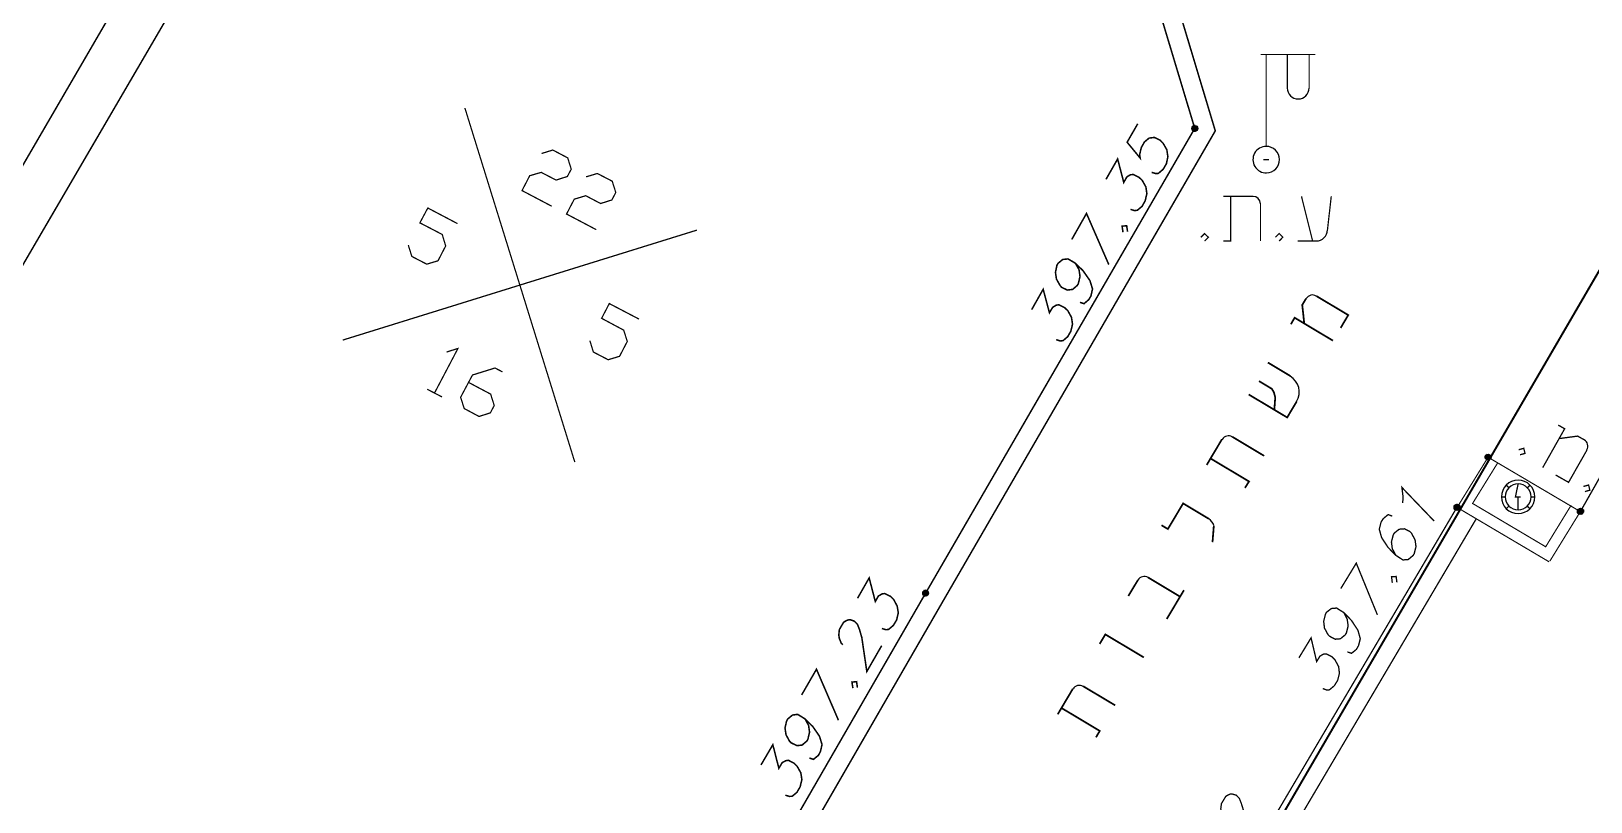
# Model space of a CAD drawing. Extents: x 489 to 720, y 1028 to 1176.
# Drawn here: x 535.36 to 549.33, y 1045.62 to 1052.52 of the extents above; entities that cross this region are included whole.
import ezdxf

# ---------------------------------------------------------------- set-up
doc = ezdxf.new("R2010")
doc.units = 0
doc.header["$MEASUREMENT"] = 0
for name, color, linetype in [('1501-EVEN-SOFA', 7, 'Continuous'), ('1501-GADER-BARZEL', 7, 'Continuous'), ('1501-KIR-BETON', 7, 'Continuous'), ('1501-PILER', 7, 'Continuous'), ('2402', 7, 'Continuous'), ('2410-EVEN-SOFA', 7, 'Continuous'), ('2602-KIR-BETON', 7, 'Continuous'), ('2603-GADER-BARZEL', 7, 'Continuous'), ('4035-PILER', 7, 'Continuous'), ('4402-AM-TEURA', 7, 'Continuous'), ('4610-SHAON-MAIM', 7, 'Continuous'), ('M1602', 7, 'Continuous')]:
    doc.layers.add(name, color=color, linetype=linetype)

msp = doc.modelspace()

# ---------------------------------------------------------------- hatches: boundary and pattern name
at = {"layer": '1501-EVEN-SOFA', "linetype": 'Continuous', "ltscale": 0.045455}
for points in [[(545.761, 1051.666), (545.81, 1051.66), (545.757, 1051.656)], [(545.81, 1051.66), (545.757, 1051.656), (545.81, 1051.65)], [(545.757, 1051.656), (545.81, 1051.65), (545.758, 1051.646)], [(545.81, 1051.65), (545.758, 1051.646), (545.807, 1051.64)], [(545.758, 1051.646), (545.807, 1051.64), (545.763, 1051.637)], [(545.767, 1051.674), (545.804, 1051.67), (545.761, 1051.666)], [(545.804, 1051.67), (545.761, 1051.666), (545.81, 1051.66)], [(545.807, 1051.64), (545.763, 1051.637), (545.8, 1051.632)], [(545.763, 1051.637), (545.8, 1051.632), (545.771, 1051.63)], [(545.777, 1051.679), (545.797, 1051.676), (545.767, 1051.674)], [(545.797, 1051.676), (545.767, 1051.674), (545.804, 1051.67)], [(545.8, 1051.632), (545.771, 1051.63), (545.791, 1051.628)], [(545.771, 1051.63), (545.791, 1051.628), (545.781, 1051.628)], [(545.787, 1051.68), (545.777, 1051.679), (545.797, 1051.676)], [(543.349, 1047.506), (543.395, 1047.48), (543.346, 1047.496)], [(543.395, 1047.48), (543.346, 1047.496), (543.388, 1047.472)], [(543.346, 1047.496), (543.388, 1047.472), (543.347, 1047.485)], [(543.388, 1047.472), (543.347, 1047.485), (543.379, 1047.467)], [(543.347, 1047.485), (543.379, 1047.467), (543.352, 1047.476)], [(543.356, 1047.514), (543.398, 1047.489), (543.349, 1047.506)], [(543.398, 1047.489), (543.349, 1047.506), (543.395, 1047.48)], [(543.379, 1047.467), (543.352, 1047.476), (543.369, 1047.466)], [(543.352, 1047.476), (543.369, 1047.466), (543.358, 1047.47)], [(543.365, 1047.518), (543.397, 1047.499), (543.356, 1047.514)], [(543.397, 1047.499), (543.356, 1047.514), (543.398, 1047.489)], [(543.375, 1047.518), (543.392, 1047.508), (543.365, 1047.518)], [(543.392, 1047.508), (543.365, 1047.518), (543.397, 1047.499)], [(543.386, 1047.515), (543.375, 1047.518), (543.392, 1047.508)]]:
    msp.add_hatch(color=251, dxfattribs=at).paths.add_polyline_path(points, flags=0)
at = {"layer": '1501-GADER-BARZEL', "linetype": 'Continuous', "ltscale": 0.045455}
for points in [[(549.216, 1048.237), (549.216, 1048.216), (549.214, 1048.226)], [(549.222, 1048.245), (549.222, 1048.208), (549.216, 1048.237)], [(549.222, 1048.208), (549.216, 1048.237), (549.216, 1048.216)], [(549.231, 1048.25), (549.231, 1048.203), (549.222, 1048.245)], [(549.231, 1048.203), (549.222, 1048.245), (549.222, 1048.208)], [(549.24, 1048.253), (549.24, 1048.2), (549.231, 1048.25)], [(549.24, 1048.2), (549.231, 1048.25), (549.231, 1048.203)], [(549.25, 1048.25), (549.25, 1048.203), (549.24, 1048.253)], [(549.25, 1048.203), (549.24, 1048.253), (549.24, 1048.2)], [(549.26, 1048.245), (549.26, 1048.208), (549.25, 1048.25)], [(549.26, 1048.208), (549.25, 1048.25), (549.25, 1048.203)], [(549.265, 1048.237), (549.265, 1048.216), (549.26, 1048.245)], [(549.265, 1048.216), (549.26, 1048.245), (549.26, 1048.208)], [(549.267, 1048.226), (549.265, 1048.237), (549.265, 1048.216)]]:
    msp.add_hatch(color=136, dxfattribs=at).paths.add_polyline_path(points, flags=0)
at = {"layer": '1501-KIR-BETON', "linetype": 'Continuous', "ltscale": 0.045455}
for points in [[(548.11, 1048.274), (548.155, 1048.247), (548.106, 1048.264)], [(548.155, 1048.247), (548.106, 1048.264), (548.148, 1048.239)], [(548.106, 1048.264), (548.148, 1048.239), (548.107, 1048.254)], [(548.148, 1048.239), (548.107, 1048.254), (548.139, 1048.234)], [(548.107, 1048.254), (548.139, 1048.234), (548.111, 1048.245)], [(548.116, 1048.282), (548.158, 1048.256), (548.11, 1048.274)], [(548.158, 1048.256), (548.11, 1048.274), (548.155, 1048.247)], [(548.139, 1048.234), (548.111, 1048.245), (548.129, 1048.234)], [(548.111, 1048.245), (548.129, 1048.234), (548.119, 1048.238)], [(548.127, 1048.285), (548.158, 1048.266), (548.116, 1048.282)], [(548.158, 1048.266), (548.116, 1048.282), (548.158, 1048.256)], [(548.137, 1048.287), (548.154, 1048.276), (548.127, 1048.285)], [(548.154, 1048.276), (548.127, 1048.285), (548.158, 1048.266)], [(548.146, 1048.283), (548.137, 1048.287), (548.154, 1048.276)]]:
    msp.add_hatch(color=18, dxfattribs=at).paths.add_polyline_path(points, flags=0)
at = {"layer": '1501-PILER', "linetype": 'Continuous', "ltscale": 0.045455}
for points in [[(548.386, 1048.704), (548.395, 1048.731), (548.385, 1048.714)], [(548.395, 1048.731), (548.385, 1048.714), (548.388, 1048.723)], [(548.389, 1048.695), (548.404, 1048.735), (548.386, 1048.704)], [(548.404, 1048.735), (548.386, 1048.704), (548.395, 1048.731)], [(548.397, 1048.688), (548.414, 1048.735), (548.389, 1048.695)], [(548.414, 1048.735), (548.389, 1048.695), (548.404, 1048.735)], [(548.424, 1048.732), (548.397, 1048.688), (548.414, 1048.735)], [(548.407, 1048.684), (548.424, 1048.732), (548.397, 1048.688)], [(548.432, 1048.725), (548.407, 1048.684), (548.424, 1048.732)], [(548.417, 1048.684), (548.432, 1048.725), (548.407, 1048.684)], [(548.436, 1048.716), (548.417, 1048.684), (548.432, 1048.725)], [(548.427, 1048.689), (548.436, 1048.716), (548.417, 1048.684)], [(548.437, 1048.706), (548.427, 1048.689), (548.436, 1048.716)], [(548.433, 1048.697), (548.437, 1048.706), (548.427, 1048.689)], [(548.11, 1048.272), (548.11, 1048.251), (548.108, 1048.262)], [(548.115, 1048.28), (548.115, 1048.242), (548.11, 1048.272)], [(548.115, 1048.242), (548.11, 1048.272), (548.11, 1048.251)], [(548.124, 1048.285), (548.124, 1048.237), (548.115, 1048.28)], [(548.124, 1048.237), (548.115, 1048.28), (548.115, 1048.242)], [(548.135, 1048.288), (548.135, 1048.235), (548.124, 1048.285)], [(548.135, 1048.235), (548.124, 1048.285), (548.124, 1048.237)], [(548.145, 1048.285), (548.145, 1048.237), (548.135, 1048.288)], [(548.145, 1048.237), (548.135, 1048.288), (548.135, 1048.235)], [(548.153, 1048.28), (548.153, 1048.242), (548.145, 1048.285)], [(548.153, 1048.242), (548.145, 1048.285), (548.145, 1048.237)], [(548.158, 1048.272), (548.158, 1048.251), (548.153, 1048.28)], [(548.158, 1048.251), (548.153, 1048.28), (548.153, 1048.242)], [(548.161, 1048.262), (548.158, 1048.272), (548.158, 1048.251)], [(549.215, 1048.206), (549.23, 1048.247), (549.211, 1048.215)], [(549.23, 1048.247), (549.211, 1048.215), (549.221, 1048.242)], [(549.211, 1048.215), (549.221, 1048.242), (549.211, 1048.225)], [(549.221, 1048.242), (549.211, 1048.225), (549.214, 1048.234)], [(549.223, 1048.199), (549.24, 1048.247), (549.215, 1048.206)], [(549.24, 1048.247), (549.215, 1048.206), (549.23, 1048.247)], [(549.25, 1048.243), (549.223, 1048.199), (549.24, 1048.247)], [(549.233, 1048.196), (549.25, 1048.243), (549.223, 1048.199)], [(549.257, 1048.237), (549.233, 1048.196), (549.25, 1048.243)], [(549.244, 1048.196), (549.257, 1048.237), (549.233, 1048.196)], [(549.262, 1048.228), (549.244, 1048.196), (549.257, 1048.237)], [(549.253, 1048.2), (549.262, 1048.228), (549.244, 1048.196)], [(549.263, 1048.217), (549.253, 1048.2), (549.262, 1048.228)], [(549.26, 1048.208), (549.263, 1048.217), (549.253, 1048.2)]]:
    msp.add_hatch(color=7, dxfattribs=at).paths.add_polyline_path(points, flags=0)

# ---------------------------------------------------------------- linework, layer by layer
at = {"color": 251, "linetype": 'Continuous', "ltscale": 0.045455, "const_width": 0.0138}
for points in [[(545.272, 1051.695), (545.177, 1051.53), (545.294, 1051.388), (545.289, 1051.418), (545.304, 1051.482), (545.332, 1051.532), (545.374, 1051.567), (545.421, 1051.573), (545.473, 1051.548), (545.5, 1051.52), (545.533, 1051.462), (545.542, 1051.4), (545.529, 1051.337), (545.5, 1051.288), (545.457, 1051.251), (545.435, 1051.249), (545.397, 1051.26)], [(544.988, 1051.198), (545.092, 1051.38), (545.147, 1051.17), (545.175, 1051.22), (545.208, 1051.239), (545.232, 1051.241), (545.283, 1051.216), (545.312, 1051.189), (545.345, 1051.13), (545.354, 1051.07), (545.339, 1051.006), (545.311, 1050.956), (545.269, 1050.921), (545.245, 1050.917), (545.207, 1050.929)], [(544.681, 1050.659), (544.813, 1050.892), (545.013, 1050.434)], [(545.14, 1050.724), (545.132, 1050.778), (545.173, 1050.782), (545.181, 1050.729)], [(544.713, 1050.447), (544.746, 1050.389), (544.755, 1050.328), (544.74, 1050.264), (544.731, 1050.248), (544.689, 1050.212), (544.641, 1050.206), (544.59, 1050.231), (544.577, 1050.246), (544.544, 1050.304), (544.535, 1050.364), (544.548, 1050.428), (544.558, 1050.445), (544.6, 1050.48), (544.647, 1050.485), (544.713, 1050.447), (544.783, 1050.378), (544.844, 1050.291), (544.867, 1050.216), (544.853, 1050.153), (544.833, 1050.12), (544.791, 1050.084), (544.754, 1050.096)], [(544.322, 1050.031), (544.425, 1050.213), (544.481, 1050.003), (544.51, 1050.051), (544.542, 1050.071), (544.566, 1050.074), (544.617, 1050.049), (544.646, 1050.021), (544.678, 1049.963), (544.688, 1049.901), (544.673, 1049.838), (544.645, 1049.789), (544.603, 1049.753), (544.579, 1049.75), (544.541, 1049.762)], [(542.631, 1047.03), (542.616, 1047.043), (542.598, 1047.088), (542.594, 1047.118), (542.599, 1047.166), (542.638, 1047.232), (542.671, 1047.25), (542.694, 1047.254), (542.731, 1047.242), (542.76, 1047.214), (542.778, 1047.17), (542.8, 1047.095), (542.845, 1046.79), (542.978, 1047.021)], [(542.261, 1046.58), (542.394, 1046.81), (542.591, 1046.353)], [(542.72, 1046.641), (542.712, 1046.695), (542.753, 1046.699), (542.761, 1046.646)], [(542.291, 1046.366), (542.323, 1046.308), (542.332, 1046.247), (542.317, 1046.183), (542.308, 1046.167), (542.265, 1046.131), (542.219, 1046.126), (542.167, 1046.151), (542.153, 1046.165), (542.121, 1046.224), (542.112, 1046.285), (542.127, 1046.348), (542.137, 1046.365), (542.179, 1046.4), (542.225, 1046.406), (542.291, 1046.366), (542.361, 1046.297), (542.421, 1046.21), (542.444, 1046.135), (542.429, 1046.072), (542.411, 1046.039), (542.367, 1046.003), (542.33, 1046.015)]]:
    msp.add_lwpolyline(points, dxfattribs=at)
at = {"color": 18, "linetype": 'Continuous', "ltscale": 0.045455}
for points, const_width in [([(546.305, 1051.046), (546.038, 1051.046)], 0.0112), ([(546.105, 1051.046), (546.105, 1050.645), (546.038, 1050.645)], 0.0112), ([(546.739, 1051.046), (546.839, 1050.645)], 0.0112), ([(546.972, 1050.746), (547.006, 1051.046)], 0.0112), ([(546.372, 1050.645), (546.372, 1050.979)], 0.0112), ([(545.838, 1050.679), (545.871, 1050.712), (545.905, 1050.679), (545.871, 1050.645)], 0.0112), ([(546.505, 1050.679), (546.539, 1050.712), (546.572, 1050.679), (546.539, 1050.645)], 0.0112), ([(546.705, 1050.645), (546.872, 1050.645)], 0.0112), ([(547.645, 1048.299), (547.65, 1048.346), (547.639, 1048.438), (547.927, 1048.138)], 0.012), ([(547.552, 1048.182), (547.515, 1048.195), (547.472, 1048.159), (547.452, 1048.128), (547.436, 1048.064), (547.457, 1047.989), (547.515, 1047.901), (547.585, 1047.83), (547.648, 1047.789), (547.696, 1047.793), (547.739, 1047.829), (547.749, 1047.845), (547.765, 1047.908), (547.757, 1047.968), (547.725, 1048.028), (547.712, 1048.042), (547.662, 1048.068), (547.614, 1048.064), (547.571, 1048.03), (547.561, 1048.013), (547.545, 1047.95), (547.553, 1047.889), (547.585, 1047.83)], 0.012), ([(547.091, 1047.532), (547.23, 1047.76), (547.419, 1047.298)], 0.012), ([(547.553, 1047.584), (547.546, 1047.638), (547.587, 1047.641), (547.594, 1047.588)], 0.012), ([(547.119, 1047.317), (547.149, 1047.258), (547.157, 1047.198), (547.141, 1047.134), (547.131, 1047.118), (547.088, 1047.083), (547.041, 1047.079), (546.99, 1047.106), (546.977, 1047.12), (546.945, 1047.179), (546.938, 1047.24), (546.954, 1047.303), (546.963, 1047.32), (547.007, 1047.354), (547.054, 1047.358), (547.119, 1047.317), (547.187, 1047.247), (547.245, 1047.159), (547.266, 1047.083), (547.25, 1047.021), (547.231, 1046.988), (547.188, 1046.953), (547.15, 1046.965)], 0.012), ([(546.716, 1046.912), (546.825, 1047.091), (546.875, 1046.879), (546.905, 1046.928), (546.939, 1046.947), (546.962, 1046.948), (547.013, 1046.922), (547.04, 1046.893), (547.072, 1046.834), (547.079, 1046.773), (547.063, 1046.71), (547.033, 1046.662), (546.99, 1046.626), (546.966, 1046.624), (546.93, 1046.637)], 0.012), ([(546.053, 1045.471), (546.039, 1045.484), (546.021, 1045.529), (546.016, 1045.559), (546.022, 1045.607), (546.061, 1045.672), (546.095, 1045.691), (546.117, 1045.693), (546.155, 1045.682), (546.182, 1045.654), (546.2, 1045.609), (546.223, 1045.534), (546.265, 1045.229), (546.4, 1045.459)], 0.012)]:
    msp.add_lwpolyline(points, dxfattribs=dict(at, const_width=const_width))
at = {"color": 250, "linetype": 'Continuous', "ltscale": 0.045455}
for points, const_width in [([(546.78, 1050.13), (546.746, 1050.073), (546.764, 1049.907)], 0.0158), ([(547.09, 1049.867), (547.158, 1049.982), (546.872, 1050.153)], 0.0158), ([(546.644, 1049.9), (546.678, 1049.958), (547.021, 1049.753)], 0.0158), ([(546.638, 1049.437), (546.438, 1049.557)], 0.0158), ([(546.496, 1049.133), (546.504, 1049.245), (546.492, 1049.291), (546.473, 1049.322), (546.358, 1049.391)], 0.0158), ([(546.266, 1049.271), (546.611, 1049.065), (546.696, 1049.208)], 0.0158), ([(546.027, 1048.87), (545.89, 1048.64)], 0.0158), ([(546.405, 1048.721), (546.119, 1048.892)], 0.0158), ([(545.924, 1048.698), (546.269, 1048.492), (546.233, 1048.434)], 0.0158), ([(545.908, 1048.158), (545.679, 1048.295), (545.542, 1048.066), (545.485, 1048.1)], 0.0158), ([(545.942, 1047.948), (545.954, 1048.097)], 0.0158), ([(542.762, 1047.446), (542.866, 1047.628), (542.921, 1047.417), (542.949, 1047.466), (542.982, 1047.485), (543.006, 1047.488), (543.057, 1047.463), (543.086, 1047.434), (543.117, 1047.376), (543.127, 1047.315), (543.112, 1047.251), (543.083, 1047.203), (543.04, 1047.167), (543.017, 1047.164), (542.98, 1047.175)], 0.0138), ([(545.274, 1047.609), (545.188, 1047.466)], 0.0158), ([(545.652, 1047.46), (545.365, 1047.632)], 0.0158), ([(545.532, 1047.26), (545.686, 1047.518)], 0.0158), ([(544.931, 1047.037), (544.982, 1047.122), (545.327, 1046.916)], 0.0158), ([(544.691, 1046.635), (544.555, 1046.406)], 0.0158), ([(545.07, 1046.487), (544.783, 1046.658)], 0.0158), ([(544.589, 1046.463), (544.932, 1046.258), (544.898, 1046.2)], 0.0158), ([(541.897, 1045.953), (542.003, 1046.134), (542.057, 1045.923), (542.086, 1045.973), (542.119, 1045.991), (542.142, 1045.995), (542.194, 1045.968), (542.221, 1045.941), (542.254, 1045.882), (542.263, 1045.822), (542.248, 1045.758), (542.219, 1045.708), (542.177, 1045.673), (542.153, 1045.671), (542.115, 1045.682)], 0.0138)]:
    msp.add_lwpolyline(points, dxfattribs=dict(at, const_width=const_width))
at = {"color": 5, "linetype": 'Continuous', "ltscale": 0.045455, "const_width": 0.0118}
for points in [[(549.039, 1048.997), (549.097, 1048.964), (548.9, 1048.615)], [(548.685, 1048.776), (548.73, 1048.789), (548.742, 1048.743), (548.697, 1048.731)], [(549.016, 1048.55), (549.132, 1048.484), (549.297, 1048.774)], [(549.272, 1048.865), (549.214, 1048.898), (549.048, 1048.876)], [(549.265, 1048.447), (549.311, 1048.46), (549.323, 1048.414), (549.278, 1048.401)]]:
    msp.add_lwpolyline(points, dxfattribs=at)
at = {"color": 18, "linetype": 'Continuous', "ltscale": 0.045455}
for centre, radius, start, end in [((546.305, 1050.979), 0.0659, 0.0055, 90), ((546.872, 1050.746), 0.1, 270, 360)]:
    msp.add_arc(centre, radius, start, end, dxfattribs=at)
at = {"color": 250, "linetype": 'Continuous', "ltscale": 0.045455}
for centre, radius, start, end in [((546.838, 1050.096), 0.0659, 59.1394, 149.1339), ((546.553, 1049.293), 0.166, 329.1339, 419.1339), ((546.085, 1048.835), 0.0659, 59.1394, 149.1339), ((545.857, 1048.072), 0.1, 14.1339, 59.1339), ((545.331, 1047.575), 0.0659, 59.1394, 149.1339), ((544.749, 1046.6), 0.0659, 59.1394, 149.1339)]:
    msp.add_arc(centre, radius, start, end, dxfattribs=at)
at = {"color": 5, "linetype": 'Continuous', "ltscale": 0.045455}
msp.add_arc((549.239, 1048.807), 0.0659, 330.5127, 420.5072, dxfattribs=at)
at = {"layer": '1501-EVEN-SOFA', "color": 251, "linetype": 'Continuous', "ltscale": 0.045455, "const_width": 0.0138}
for points in [[(545.753, 1051.654), (545.814, 1051.654)], [(543.341, 1047.492), (543.403, 1047.492)]]:
    msp.add_lwpolyline(points, dxfattribs=at)
at = {"layer": '1501-EVEN-SOFA', "color": 251, "linetype": 'Continuous', "ltscale": 0.045455}
for points in [[(545.761, 1051.666), (545.81, 1051.66), (545.757, 1051.656)], [(545.81, 1051.66), (545.757, 1051.656), (545.81, 1051.65)], [(545.757, 1051.656), (545.81, 1051.65), (545.758, 1051.646)], [(545.81, 1051.65), (545.758, 1051.646), (545.807, 1051.64)], [(545.758, 1051.646), (545.807, 1051.64), (545.763, 1051.637)], [(545.767, 1051.674), (545.804, 1051.67), (545.761, 1051.666)], [(545.804, 1051.67), (545.761, 1051.666), (545.81, 1051.66)], [(545.807, 1051.64), (545.763, 1051.637), (545.8, 1051.632)], [(545.763, 1051.637), (545.8, 1051.632), (545.771, 1051.63)], [(545.777, 1051.679), (545.797, 1051.676), (545.767, 1051.674)], [(545.797, 1051.676), (545.767, 1051.674), (545.804, 1051.67)], [(545.8, 1051.632), (545.771, 1051.63), (545.791, 1051.628)], [(545.771, 1051.63), (545.791, 1051.628), (545.781, 1051.628)], [(545.787, 1051.68), (545.777, 1051.679), (545.797, 1051.676)], [(543.349, 1047.506), (543.395, 1047.48), (543.346, 1047.496)], [(543.395, 1047.48), (543.346, 1047.496), (543.388, 1047.472)], [(543.346, 1047.496), (543.388, 1047.472), (543.347, 1047.485)], [(543.388, 1047.472), (543.347, 1047.485), (543.379, 1047.467)], [(543.347, 1047.485), (543.379, 1047.467), (543.352, 1047.476)], [(543.356, 1047.514), (543.398, 1047.489), (543.349, 1047.506)], [(543.398, 1047.489), (543.349, 1047.506), (543.395, 1047.48)], [(543.379, 1047.467), (543.352, 1047.476), (543.369, 1047.466)], [(543.352, 1047.476), (543.369, 1047.466), (543.358, 1047.47)], [(543.365, 1047.518), (543.397, 1047.499), (543.356, 1047.514)], [(543.397, 1047.499), (543.356, 1047.514), (543.398, 1047.489)], [(543.375, 1047.518), (543.392, 1047.508), (543.365, 1047.518)], [(543.392, 1047.508), (543.365, 1047.518), (543.397, 1047.499)], [(543.386, 1047.515), (543.375, 1047.518), (543.392, 1047.508)]]:
    msp.add_lwpolyline(points, dxfattribs=at)
for centre in [(545.783, 1051.654), (543.372, 1047.492)]:
    msp.add_circle(centre, 0.0261, dxfattribs=at)
at = {"layer": '1501-GADER-BARZEL', "color": 136, "linetype": 'Continuous', "ltscale": 0.045455, "const_width": 0.0123}
msp.add_lwpolyline([(549.213, 1048.226), (549.267, 1048.226)], dxfattribs=at)
at = {"layer": '1501-GADER-BARZEL', "color": 136, "linetype": 'Continuous', "ltscale": 0.045455}
for points in [[(549.216, 1048.237), (549.216, 1048.216), (549.214, 1048.226)], [(549.222, 1048.245), (549.222, 1048.208), (549.216, 1048.237)], [(549.222, 1048.208), (549.216, 1048.237), (549.216, 1048.216)], [(549.231, 1048.25), (549.231, 1048.203), (549.222, 1048.245)], [(549.231, 1048.203), (549.222, 1048.245), (549.222, 1048.208)], [(549.24, 1048.253), (549.24, 1048.2), (549.231, 1048.25)], [(549.24, 1048.2), (549.231, 1048.25), (549.231, 1048.203)], [(549.25, 1048.25), (549.25, 1048.203), (549.24, 1048.253)], [(549.25, 1048.203), (549.24, 1048.253), (549.24, 1048.2)], [(549.26, 1048.245), (549.26, 1048.208), (549.25, 1048.25)], [(549.26, 1048.208), (549.25, 1048.25), (549.25, 1048.203)], [(549.265, 1048.237), (549.265, 1048.216), (549.26, 1048.245)], [(549.265, 1048.216), (549.26, 1048.245), (549.26, 1048.208)], [(549.267, 1048.226), (549.265, 1048.237), (549.265, 1048.216)]]:
    msp.add_lwpolyline(points, dxfattribs=at)
msp.add_circle((549.24, 1048.226), 0.0261, dxfattribs=at)
at = {"layer": '1501-KIR-BETON', "color": 18, "linetype": 'Continuous', "ltscale": 0.045455, "const_width": 0.012}
msp.add_lwpolyline([(548.106, 1048.26), (548.16, 1048.26)], dxfattribs=at)
at = {"layer": '1501-KIR-BETON', "color": 18, "linetype": 'Continuous', "ltscale": 0.045455}
for points in [[(548.11, 1048.274), (548.155, 1048.247), (548.106, 1048.264)], [(548.155, 1048.247), (548.106, 1048.264), (548.148, 1048.239)], [(548.106, 1048.264), (548.148, 1048.239), (548.107, 1048.254)], [(548.148, 1048.239), (548.107, 1048.254), (548.139, 1048.234)], [(548.107, 1048.254), (548.139, 1048.234), (548.111, 1048.245)], [(548.116, 1048.282), (548.158, 1048.256), (548.11, 1048.274)], [(548.158, 1048.256), (548.11, 1048.274), (548.155, 1048.247)], [(548.139, 1048.234), (548.111, 1048.245), (548.129, 1048.234)], [(548.111, 1048.245), (548.129, 1048.234), (548.119, 1048.238)], [(548.127, 1048.285), (548.158, 1048.266), (548.116, 1048.282)], [(548.158, 1048.266), (548.116, 1048.282), (548.158, 1048.256)], [(548.137, 1048.287), (548.154, 1048.276), (548.127, 1048.285)], [(548.154, 1048.276), (548.127, 1048.285), (548.158, 1048.266)], [(548.146, 1048.283), (548.137, 1048.287), (548.154, 1048.276)]]:
    msp.add_lwpolyline(points, dxfattribs=at)
msp.add_circle((548.132, 1048.26), 0.0261, dxfattribs=at)
at = {"layer": '1501-PILER', "color": 7, "linetype": 'Continuous', "ltscale": 0.045455, "const_width": 0.01}
for points in [[(548.389, 1048.709), (548.433, 1048.709)], [(548.113, 1048.262), (548.157, 1048.262)], [(549.215, 1048.222), (549.26, 1048.222)]]:
    msp.add_lwpolyline(points, dxfattribs=at)
at = {"layer": '1501-PILER', "color": 7, "linetype": 'Continuous', "ltscale": 0.045455}
for points in [[(548.386, 1048.704), (548.395, 1048.731), (548.385, 1048.714)], [(548.395, 1048.731), (548.385, 1048.714), (548.388, 1048.723)], [(548.389, 1048.695), (548.404, 1048.735), (548.386, 1048.704)], [(548.404, 1048.735), (548.386, 1048.704), (548.395, 1048.731)], [(548.397, 1048.688), (548.414, 1048.735), (548.389, 1048.695)], [(548.414, 1048.735), (548.389, 1048.695), (548.404, 1048.735)], [(548.424, 1048.732), (548.397, 1048.688), (548.414, 1048.735)], [(548.407, 1048.684), (548.424, 1048.732), (548.397, 1048.688)], [(548.432, 1048.725), (548.407, 1048.684), (548.424, 1048.732)], [(548.417, 1048.684), (548.432, 1048.725), (548.407, 1048.684)], [(548.436, 1048.716), (548.417, 1048.684), (548.432, 1048.725)], [(548.427, 1048.689), (548.436, 1048.716), (548.417, 1048.684)], [(548.437, 1048.706), (548.427, 1048.689), (548.436, 1048.716)], [(548.433, 1048.697), (548.437, 1048.706), (548.427, 1048.689)], [(548.11, 1048.272), (548.11, 1048.251), (548.108, 1048.262)], [(548.115, 1048.28), (548.115, 1048.242), (548.11, 1048.272)], [(548.115, 1048.242), (548.11, 1048.272), (548.11, 1048.251)], [(548.124, 1048.285), (548.124, 1048.237), (548.115, 1048.28)], [(548.124, 1048.237), (548.115, 1048.28), (548.115, 1048.242)], [(548.135, 1048.288), (548.135, 1048.235), (548.124, 1048.285)], [(548.135, 1048.235), (548.124, 1048.285), (548.124, 1048.237)], [(548.145, 1048.285), (548.145, 1048.237), (548.135, 1048.288)], [(548.145, 1048.237), (548.135, 1048.288), (548.135, 1048.235)], [(548.153, 1048.28), (548.153, 1048.242), (548.145, 1048.285)], [(548.153, 1048.242), (548.145, 1048.285), (548.145, 1048.237)], [(548.158, 1048.272), (548.158, 1048.251), (548.153, 1048.28)], [(548.158, 1048.251), (548.153, 1048.28), (548.153, 1048.242)], [(548.161, 1048.262), (548.158, 1048.272), (548.158, 1048.251)], [(549.215, 1048.206), (549.23, 1048.247), (549.211, 1048.215)], [(549.23, 1048.247), (549.211, 1048.215), (549.221, 1048.242)], [(549.211, 1048.215), (549.221, 1048.242), (549.211, 1048.225)], [(549.221, 1048.242), (549.211, 1048.225), (549.214, 1048.234)], [(549.223, 1048.199), (549.24, 1048.247), (549.215, 1048.206)], [(549.24, 1048.247), (549.215, 1048.206), (549.23, 1048.247)], [(549.25, 1048.243), (549.223, 1048.199), (549.24, 1048.247)], [(549.233, 1048.196), (549.25, 1048.243), (549.223, 1048.199)], [(549.257, 1048.237), (549.233, 1048.196), (549.25, 1048.243)], [(549.244, 1048.196), (549.257, 1048.237), (549.233, 1048.196)], [(549.262, 1048.228), (549.244, 1048.196), (549.257, 1048.237)], [(549.253, 1048.2), (549.262, 1048.228), (549.244, 1048.196)], [(549.263, 1048.217), (549.253, 1048.2), (549.262, 1048.228)], [(549.26, 1048.208), (549.263, 1048.217), (549.253, 1048.2)]]:
    msp.add_lwpolyline(points, dxfattribs=at)
for centre in [(548.411, 1048.709), (548.135, 1048.262), (549.237, 1048.222)]:
    msp.add_circle(centre, 0.0261, dxfattribs=at)
at = {"layer": '2402', "color": 7, "linetype": 'Continuous', "ltscale": 0.045455, "const_width": 0.0112}
for points in [[(539.244, 1051.837), (540.229, 1048.665)], [(539.931, 1051.429), (540.032, 1051.46), (540.165, 1051.39), (540.197, 1051.289), (540.162, 1051.223), (540.061, 1051.191), (539.928, 1051.26), (539.825, 1051.23), (539.756, 1051.097), (540.022, 1050.957)], [(540.33, 1051.22), (540.431, 1051.25), (540.564, 1051.181), (540.596, 1051.08), (540.561, 1051.013), (540.46, 1050.981), (540.327, 1051.051), (540.224, 1051.02), (540.155, 1050.887), (540.421, 1050.747)], [(538.737, 1050.609), (538.769, 1050.507), (538.902, 1050.438), (539.003, 1050.468), (539.072, 1050.601), (539.041, 1050.704), (538.841, 1050.808), (538.912, 1050.941), (539.178, 1050.801)], [(538.15, 1049.758), (541.323, 1050.743)], [(540.364, 1049.753), (540.395, 1049.651), (540.528, 1049.582), (540.63, 1049.613), (540.699, 1049.746), (540.667, 1049.847), (540.469, 1049.953), (540.538, 1050.085), (540.804, 1049.946)], [(539.08, 1049.651), (539.182, 1049.683), (538.972, 1049.284)], [(539.277, 1049.379), (539.475, 1049.274), (539.507, 1049.172), (539.472, 1049.106), (539.371, 1049.074), (539.238, 1049.145), (539.206, 1049.246), (539.312, 1049.445), (539.514, 1049.508), (539.581, 1049.473)], [(538.906, 1049.318), (539.039, 1049.249)]]:
    msp.add_lwpolyline(points, dxfattribs=at)
at = {"layer": '2402', "color": 7, "linetype": 'Continuous', "ltscale": 0.045455}
msp.add_arc((539.737, 1050.25), 1.66, 62.254, 62.254, dxfattribs=at)
at = {"layer": '2410-EVEN-SOFA', "color": 251, "linetype": 'Continuous', "ltscale": 0.045455, "const_width": 0.0138}
for points in [[(548.335, 1069.891), (546.477, 1066.681), (544.498, 1066.156), (541.773, 1061.551), (539.91, 1058.358), (537.894, 1054.901), (537.48, 1055.098), (534.658, 1050.248), (531.597, 1044.987), (530.23, 1042.615), (530.596, 1042.403), (530.099, 1041.529)], [(537.753, 1037.748), (539.744, 1041.204), (543.372, 1047.492), (545.783, 1051.654), (545.192, 1053.616), (545.588, 1053.396), (548.575, 1058.367), (551.61, 1063.442), (552.991, 1065.748), (552.627, 1065.973), (553.637, 1067.723)], [(530.596, 1042.403), (537.894, 1054.901)], [(545.406, 1053.497), (545.967, 1051.632), (543.52, 1047.407), (539.891, 1041.118), (537.9, 1037.664)]]:
    msp.add_lwpolyline(points, dxfattribs=at)
at = {"layer": '2602-KIR-BETON', "color": 18, "linetype": 'Continuous', "ltscale": 0.045455, "const_width": 0.012}
for points in [[(542.891, 1039.345), (546.546, 1045.572), (548.132, 1048.26)], [(546.717, 1045.47), (548.305, 1048.158)]]:
    msp.add_lwpolyline(points, dxfattribs=at)
at = {"layer": '2603-GADER-BARZEL', "color": 136, "linetype": 'Continuous', "ltscale": 0.045455, "const_width": 0.0123}
msp.add_lwpolyline([(549.24, 1048.226), (549.586, 1048.835)], dxfattribs=at)
at = {"layer": '4035-PILER', "color": 7, "linetype": 'Continuous', "ltscale": 0.045455, "const_width": 0.01}
for points in [[(548.135, 1048.262), (548.411, 1048.709), (549.237, 1048.222)], [(548.496, 1048.657), (548.272, 1048.295), (548.927, 1047.907), (549.155, 1048.279)], [(548.132, 1048.26), (548.958, 1047.772)], [(548.964, 1047.778), (549.24, 1048.226)]]:
    msp.add_lwpolyline(points, dxfattribs=at)
at = {"layer": '4402-AM-TEURA', "color": 18, "linetype": 'Continuous', "ltscale": 0.045455, "const_width": 0.0112}
for points in [[(546.612, 1052.015), (546.612, 1052.316), (546.808, 1052.316), (546.372, 1052.316), (546.423, 1052.316), (546.423, 1051.493)], [(546.423, 1051.493), (546.423, 1052.316)], [(546.864, 1052.316), (546.808, 1052.316), (546.808, 1052.015)], [(546.398, 1051.374), (546.448, 1051.374)]]:
    msp.add_lwpolyline(points, dxfattribs=at)
at = {"layer": '4402-AM-TEURA', "color": 18, "linetype": 'Continuous', "ltscale": 0.045455}
for centre, radius, start, end in [((546.71, 1052.015), 0.0977, 180, 360), ((546.423, 1051.374), 0.119, 90, 271.5491), ((546.423, 1051.374), 0.119, 271.5491, 450)]:
    msp.add_arc(centre, radius, start, end, dxfattribs=at)
at = {"layer": '4610-SHAON-MAIM', "color": 5, "linetype": 'Continuous', "ltscale": 0.045455, "const_width": 0.0118}
for points in [[(548.564, 1048.354), (548.53, 1048.354)], [(548.598, 1048.435), (548.574, 1048.459)], [(548.704, 1048.354), (548.656, 1048.354), (548.68, 1048.47)], [(548.68, 1048.354), (548.68, 1048.238)], [(548.762, 1048.435), (548.786, 1048.459)], [(548.796, 1048.354), (548.83, 1048.354)], [(548.598, 1048.272), (548.574, 1048.247)], [(548.762, 1048.272), (548.786, 1048.247)]]:
    msp.add_lwpolyline(points, dxfattribs=at)
at = {"layer": '4610-SHAON-MAIM', "color": 5, "linetype": 'Continuous', "ltscale": 0.045455}
for radius, start, end in [(0.15, 90, 270), (0.15, 270, 450), (0.116, 90, 270), (0.116, 270, 450)]:
    msp.add_arc((548.68, 1048.354), radius, start, end, dxfattribs=at)
at = {"layer": 'M1602', "color": 214, "linetype": 'Continuous', "ltscale": 0.045455, "const_width": 0.0182}
msp.add_lwpolyline([(558.879, 1066.648), (540.578, 1035.218)], dxfattribs=at)

doc.saveas('drawing.dxf')
